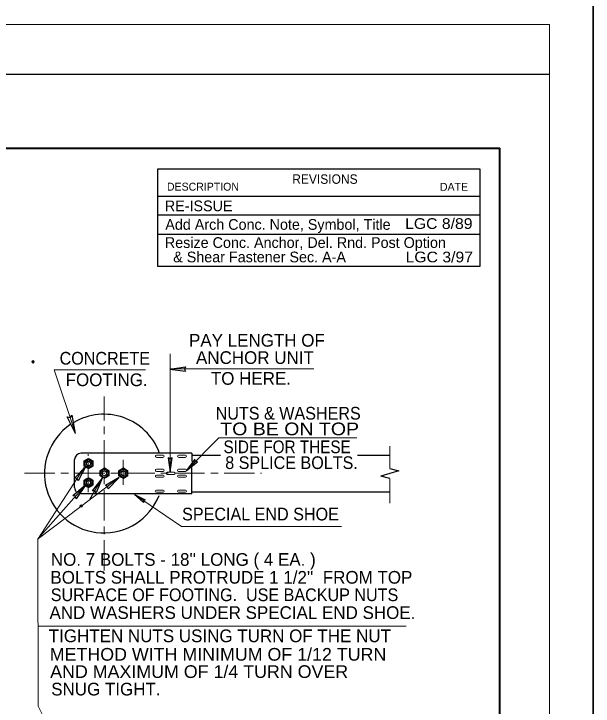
# Model space of a CAD drawing. Extents: x -13 to 934, y -9 to 295.
# Drawn here: x 875.6 to 934.2, y 186.7 to 256.7 of the extents above; entities that cross this region are included whole.
import ezdxf

# ---------------------------------------------------------------- set-up
doc = ezdxf.new("R2010")
doc.units = 0
doc.header["$LTSCALE"] = 0.51
doc.header["$PDMODE"] = 32
doc.header["$PDSIZE"] = 0.255
doc.linetypes.add('LONG_DASH_SHORT_DASH', pattern=[9.9, 6, -1.2, 1.5, -1.2])
doc.linetypes.add('LONG_DASHED', pattern=[7.5, 6, -1.5])
for name, color, linetype, lineweight in [('1', 7, 'Continuous', 13), ('20', 7, 'Continuous', 25), ('25', 7, 'Continuous', 25)]:
    doc.layers.add(name, color=color, linetype=linetype, lineweight=lineweight)

msp = doc.modelspace()

# ---------------------------------------------------------------- linework, layer by layer
at = {"layer": '1'}
for p, q in [((569.7287, 255.6065), (929.7434, 255.6065)), ((929.7434, 25.5973), (929.7434, 255.6065)), ((891.4099, 210.3866), (891.4099, 222.3328)), ((891.4099, 220.7837), (905.9267, 220.7837)), ((913.6257, 210.7388), (913.6257, 212.9813)), ((890.0114, 212.0633), (890.7095, 212.0633)), ((890.0114, 211.8514), (890.7095, 211.8514)), ((892.2468, 212.0633), (892.9449, 212.0633)), ((892.2468, 211.8514), (892.9449, 211.8514)), ((878.0309, 203.5829), (882.7215, 210.8369)), ((890.0114, 210.6414), (890.7095, 210.6414)), ((890.0114, 210.4295), (890.7095, 210.4295)), ((890.0114, 210.0602), (890.7095, 210.0602)), ((891.1154, 210.3382), (891.8136, 210.3382)), ((891.1154, 210.1263), (891.8136, 210.1263)), ((892.2468, 210.6414), (892.9449, 210.6414)), ((892.2468, 210.4295), (892.9449, 210.4295)), ((892.2468, 210.0602), (892.9449, 210.0602)), ((878.0807, 203.6352), (886.2464, 209.8115)), ((883.2981, 207.6322), (884.5159, 209.7477)), ((890.0114, 209.8482), (890.7095, 209.8482)), ((892.2468, 209.8482), (892.9449, 209.8482)), ((913.6257, 209.7017), (913.6257, 207.2031)), ((878.0347, 203.604), (882.7215, 208.9139)), ((890.0106, 208.5415), (890.7087, 208.5415)), ((890.0106, 208.3296), (890.7087, 208.3296)), ((892.246, 208.5415), (892.9442, 208.5415)), ((892.246, 208.3296), (892.9442, 208.3296)), ((878.0309, 203.5829), (878.0534, 186.6983)), ((878.0427, 194.7912), (915.2815, 194.7912)), ((878.0534, 186.6983), (879.9971, 182.8037))]:
    msp.add_line(p, q, dxfattribs=at)
at = {"layer": '1', "lineweight": 40}
for p in [(599.73, 243.1064), (924.7428, 34.1655)]:
    msp.add_line(p, (924.7428, 243.1064), dxfattribs=at)
at = {"layer": '1', "lineweight": 25}
for p, q in [((891.3768, 220.7715), (892.9695, 220.9904)), ((891.3768, 220.7715), (892.9695, 220.5525)), ((881.8388, 214.2557), (880.9972, 215.9489)), ((881.8388, 214.2557), (881.485, 216.1132)), ((893.5909, 212.2589), (882.3709, 212.2589)), ((893.5909, 212.2589), (893.5909, 211.4384)), ((881.7476, 208.7994), (881.7476, 211.6278)), ((893.5667, 212.0828), (896.4879, 212.0828)), ((910.3441, 212.0828), (913.6257, 212.0828)), ((882.8587, 210.8899), (881.7397, 209.736)), ((882.8587, 210.8899), (882.0927, 209.4765)), ((893.5909, 208.1683), (893.5909, 210.8292)), ((884.5152, 209.7477), (883.531, 208.4768)), ((884.5152, 209.7477), (883.9105, 208.2587)), ((886.2457, 209.8123), (884.8564, 209.0043)), ((886.2457, 209.8123), (885.1252, 208.6592)), ((913.6257, 209.7017), (912.7112, 209.9457)), ((882.8041, 208.9981), (881.5753, 207.9633)), ((882.8041, 208.9981), (881.8994, 207.6704)), ((893.5909, 208.1683), (882.3787, 208.1683)), ((887.797, 208.0942), (888.8761, 207.5582)), ((887.797, 208.0942), (888.6915, 207.287)), ((893.6282, 208.3763), (913.6474, 208.3763))]:
    msp.add_line(p, q, dxfattribs=at)
at = {"layer": '1', "linetype": 'LONG_DASH_SHORT_DASH'}
for p, q in [((884.7473, 200.4234), (884.7473, 217.9949)), ((883.1267, 208.3327), (883.1267, 212.1639)), ((886.6485, 209.0862), (886.6485, 211.5989)), ((876.683, 210.2409), (900.6346, 210.2409))]:
    msp.add_line(p, q, dxfattribs=at)
at = {"layer": '1', "lineweight": 25}
for points in [[(584.7295, 30.5978), (584.7295, 250.6065), (929.7434, 250.6065)], [(892.9695, 220.9904), (892.8463, 220.7691), (892.9695, 220.5525)], [(880.9972, 215.9489), (881.2898, 215.8945), (881.485, 216.1132)], [(913.6257, 210.7388), (914.512, 210.5023), (912.7112, 209.9457)], [(882.0927, 209.4765), (881.9875, 209.7072), (881.7397, 209.736)], [(885.1252, 208.6592), (885.0862, 208.9092), (884.8564, 209.0043)], [(881.8994, 207.6704), (881.8177, 207.9097), (881.5753, 207.9633)], [(883.9105, 208.2587), (883.7803, 208.4761), (883.531, 208.4768)], [(888.8761, 207.5582), (888.7071, 207.4733), (888.6915, 207.287)]]:
    msp.add_lwpolyline(points, dxfattribs=at)
at = {"layer": '1'}
for points in [[(888.9068, 220.7149), (879.6631, 220.7149), (881.8381, 214.255)], [(893.0439, 210.5377), (896.3187, 213.8117), (910.2929, 213.8117)], [(887.797, 208.0951), (892.5507, 204.8584), (908.7134, 204.8584)]]:
    msp.add_lwpolyline(points, dxfattribs=at)
for points in [[(883.6176, 210.9578), (883.6176, 211.4953), (883.1578, 211.7602), (882.6903, 211.4953), (882.6903, 210.9578), (883.1578, 210.6928)], [(885.2227, 209.9682), (885.2227, 210.498), (884.7708, 210.7785), (884.2954, 210.498), (884.2954, 209.9682), (884.7708, 209.7032)], [(887.1238, 209.9682), (887.1238, 210.498), (886.6719, 210.7785), (886.1966, 210.498), (886.1966, 209.9682), (886.6719, 209.7032)], [(883.6176, 209.0254), (883.6176, 209.5553), (883.1578, 209.8279), (882.6903, 209.5553), (882.6903, 209.0254), (883.1578, 208.7527)]]:
    msp.add_lwpolyline(points, close=True, dxfattribs=at)
for centre, radius in [((883.1469, 211.2192), 0.462), ((883.1515, 211.222), 0.2508), ((883.1497, 211.222), 0.2098), ((884.7563, 210.2284), 0.462), ((884.7609, 210.2311), 0.2508), ((884.759, 210.2311), 0.2098), ((886.6559, 210.2284), 0.462), ((886.6606, 210.2311), 0.2508), ((886.6587, 210.2311), 0.2098), ((883.1469, 209.2817), 0.462), ((883.1515, 209.2844), 0.2508), ((883.1497, 209.2844), 0.2098)]:
    msp.add_circle(centre, radius, dxfattribs=at)
at = {"layer": '1', "linetype": 'LONG_DASHED'}
for centre in [(883.1469, 211.2192), (884.7563, 210.2284), (886.6559, 210.2284), (883.1469, 209.2817)]:
    msp.add_circle(centre, 0.3736, dxfattribs=at)
at = {"layer": '1', "lineweight": 25}
for centre, radius, start, end in [((884.7015, 210.2088), 6.0023, 20.96564, 120.34295), ((884.7015, 210.2088), 6.0023, 124.45962, 338.43511), ((882.3789, 211.6261), 0.6311, 90.32554, 180), ((882.3789, 208.792), 0.6311, 180, 220.2958), ((882.3789, 208.792), 0.6311, 268.24808, 270.29084)]:
    msp.add_arc(centre, radius, start, end, dxfattribs=at)
at = {"layer": '1'}
for centre, start, end in [((890.0095, 211.9596), 90.94852, 268.45705), ((890.7039, 211.9596), 271.54295, 89.05148), ((892.2449, 211.9596), 90.94852, 268.45705), ((892.9394, 211.9596), 271.54295, 89.05148), ((890.0095, 210.5376), 90.94852, 268.45705), ((890.0095, 209.9564), 90.94852, 268.45705), ((890.7039, 210.5376), 271.54295, 89.05148), ((890.7039, 209.9564), 271.54295, 89.05148), ((891.1135, 210.2346), 90.94852, 268.45705), ((891.808, 210.2346), 271.54295, 89.05148), ((892.2449, 210.5376), 90.94852, 268.45705), ((892.2449, 209.9564), 90.94852, 268.45705), ((892.9394, 210.5376), 271.54295, 89.05148), ((892.9394, 209.9564), 271.54295, 89.05148), ((890.0087, 208.4378), 90.94852, 268.45705), ((890.7032, 208.4378), 271.54295, 89.05148), ((892.2441, 208.4378), 90.94852, 268.45705), ((892.9386, 208.4378), 271.54295, 89.05148)]:
    msp.add_arc(centre, 0.1044, start, end, dxfattribs=at)
for p in [(877.5369, 221.5154), (882.4005, 206.9271)]:
    msp.add_point(p, dxfattribs=at)
at = {"layer": '20'}
for points in [[(891.212, 211.7883), (891.4099, 210.3866), (891.6078, 211.7883), (891.4099, 211.6612)], [(893.8955, 211.6691), (893.0439, 210.5377), (894.1753, 211.3894), (893.9453, 211.4392)]]:
    msp.add_lwpolyline(points, close=True, dxfattribs=at)
at = {"layer": '25'}
for p, q in [((890.1345, 238.2511), (922.7452, 238.2511)), ((890.1345, 236.3569), (922.7512, 236.3569)), ((890.1345, 234.4319), (922.7512, 234.4319)), ((890.1345, 231.1922), (922.7512, 231.1922))]:
    msp.add_line(p, q, dxfattribs=at)
at = {"layer": '25', "lineweight": 35}
msp.add_lwpolyline([(564.8607, 22.2345), (934.1713, 22.2345), (934.1713, 295.4118), (564.8607, 295.4118)], close=True, dxfattribs=at)
at = {"layer": '25'}
msp.add_lwpolyline([(922.7512, 231.1922), (922.7512, 241.0051), (890.1345, 241.0051), (890.1345, 231.1922)], dxfattribs=at)

# ---------------------------------------------------------------- texts
at = {"layer": '1'}
for s, p in [('PAY LENGTH OF ', (893.3124, 223.0402)), ('ANCHOR UNIT', (894.0165, 221.2943)), ('FOOTING.', (880.8375, 219.0528)), ('TO HERE.', (895.5187, 219.1887)), ("NO. 7 BOLTS - 18'' LONG ( 4 EA. )", (879.3426, 200.8829)), ("BOLTS SHALL PROTRUDE 1 1/2''  FROM TOP", (879.2952, 199.0777)), ('AND WASHERS UNDER SPECIAL END SHOE.', (879.2058, 195.51)), ('TIGHTEN NUTS USING TURN OF THE NUT', (879.1287, 193.1616)), ('SNUG TIGHT.', (879.3765, 187.7748))]:
    msp.add_text(s, height=1.283, dxfattribs=at).set_placement(p)
for s, width, p in [('CONCRETE ', 0.95, (880.2257, 221.2286)), ('NUTS & WASHERS', 0.95, (896.0023, 215.6695)), ('TO BE ON TOP', 1.15, (896.469, 214.085)), ('SIDE FOR THESE', 0.9, (896.7935, 212.2717)), ('8 SPLICE BOLTS.', 0.95, (896.9718, 210.6717)), ('SPECIAL END SHOE', 0.95, (892.6107, 205.4732)), ('SURFACE OF FOOTING.  USE BACKUP NUTS', 0.95, (879.3311, 197.3125)), ('METHOD WITH MINIMUM OF 1/12 TURN', 1.05, (879.2314, 191.2916)), ('AND MAXIMUM OF 1/4 TURN OVER', 1.05, (879.2732, 189.5456))]:
    msp.add_text(s, height=1.283, dxfattribs=dict(at, width=width)).set_placement(p)
at = {"layer": '25'}
for s, height, width, p in [('REVISIONS', 0.9554, 0.95, (903.747, 239.5081)), ('LGC 8/89', 1.083, 1.1, (915.1566, 234.9467)), ('LGC 3/97', 1.083, 1.1, (915.2035, 231.5662))]:
    msp.add_text(s, height=height, dxfattribs=dict(at, width=width)).set_placement(p)
for s, height, p in [('DESCRIPTION', 0.7962, (891.0817, 238.8203)), ('DATE', 0.7962, (918.681, 238.8016)), ('RE-ISSUE          ', 1.083, (890.8667, 236.7352)), ('Add Arch Conc. Note, Symbol, Title  ', 1.083, (890.9136, 234.8571)), ('Resize Conc. Anchor, Del. Rnd. Post Option', 1.083, (890.8667, 233.026)), ('& Shear Fastener Sec. A-A', 1.083, (891.7112, 231.5705))]:
    msp.add_text(s, height=height, dxfattribs=at).set_placement(p)

doc.saveas('drawing.dxf')
